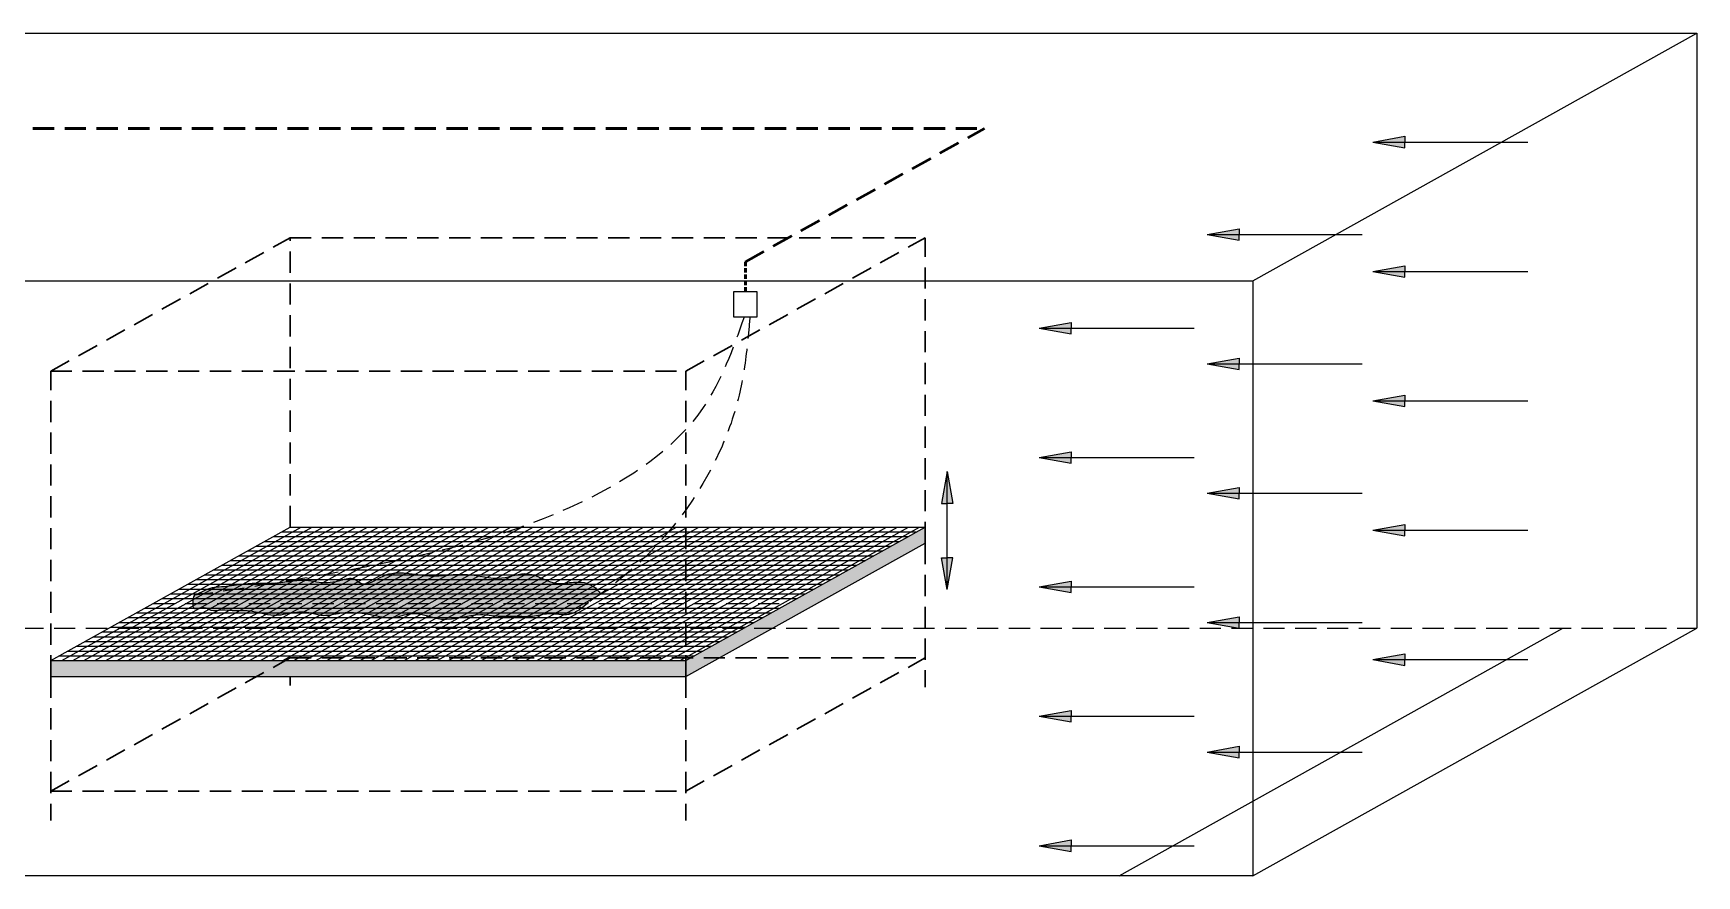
# Model space of a CAD drawing. Header units: millimetres. Extents: x -168 to 2937, y -666 to 1342.
# Drawn here: x 226.4 to 422.4, y 516.9 to 616.3 of the extents above; entities that cross this region are included whole.
import ezdxf

# ---------------------------------------------------------------- set-up
doc = ezdxf.new("R2010")
doc.units = ezdxf.units.MM
doc.linetypes.add('DASHED', pattern=[0.75, 0.5, -0.25])

msp = doc.modelspace()

# ---------------------------------------------------------------- hatches: boundary and pattern name
for color, points in [(256, [(384.2557720210665, 603.4245964677536), (387.9983032723468, 603.4245964677536), (387.9983032723468, 604.0972854208192)]), (256, [(387.9983032723468, 602.7519075146879), (384.2557720210665, 603.4245964677536), (387.9983032723468, 603.4245964677536)]), (256, [(364.7323337582264, 592.5325006551061), (368.4748650095067, 592.5325006551061), (368.4748650095067, 593.2051896081716)]), (256, [(368.4748650095067, 591.8598117020404), (364.7323337582264, 592.5325006551061), (368.4748650095067, 592.5325006551061)]), (256, [(384.2557720210665, 588.1655757488188), (387.9983032723468, 588.1655757488188), (387.9983032723468, 588.8382647018843)]), (256, [(387.9983032723468, 587.4928867957531), (384.2557720210665, 588.1655757488188), (387.9983032723468, 588.1655757488188)]), (256, [(344.9416156416655, 581.4912898281704), (348.6841468929458, 581.4912898281704), (348.6841468929458, 582.163978781236)]), (256, [(348.6841468929458, 580.8186008751047), (344.9416156416655, 581.4912898281704), (348.6841468929458, 581.4912898281704)]), (256, [(364.7323337582264, 577.2734799361713), (368.4748650095067, 577.2734799361713), (368.4748650095067, 577.9461688892368)]), (256, [(368.4748650095067, 576.6007909831055), (364.7323337582264, 577.2734799361713), (368.4748650095067, 577.2734799361713)]), (256, [(384.2557720210665, 572.9065550298839), (387.9983032723468, 572.9065550298839), (387.9983032723468, 573.5792439829495)]), (256, [(387.9983032723468, 572.2338660768182), (384.2557720210665, 572.9065550298839), (387.9983032723468, 572.9065550298839)]), (256, [(344.9416156416655, 566.2322691092355), (348.6841468929458, 566.2322691092355), (348.6841468929458, 566.9049580623011)]), (1, [(334.0908238196554, 564.5625367361489), (334.0908238196554, 560.8200054848686), (333.4181348665898, 560.8200054848686)]), (1, [(334.763512772721, 560.8200054848686), (334.0908238196554, 564.5625367361489), (334.0908238196554, 560.8200054848686)]), (256, [(348.6841468929458, 565.5595801561699), (344.9416156416655, 566.2322691092355), (348.6841468929458, 566.2322691092355)]), (256, [(364.7323337582264, 562.0144592172363), (368.4748650095067, 562.0144592172363), (368.4748650095067, 562.687148170302)]), (256, [(368.4748650095067, 561.3417702641707), (364.7323337582264, 562.0144592172363), (368.4748650095067, 562.0144592172363)]), (256, [(384.2557720210665, 557.6475343109489), (387.9983032723468, 557.6475343109489), (387.9983032723468, 558.3202232640147)]), (256, [(387.9983032723468, 556.9748453578834), (384.2557720210665, 557.6475343109489), (387.9983032723468, 557.6475343109489)]), (1, [(334.0908238196554, 550.6713934626689), (334.0908238196554, 554.4139247139493), (333.4181348665898, 554.4139247139493)]), (1, [(334.763512772721, 554.4139247139493), (334.0908238196554, 550.6713934626689), (334.0908238196554, 554.4139247139493)]), (256, [(344.9416156416655, 550.9732483903006), (348.6841468929458, 550.9732483903006), (348.6841468929458, 551.6459373433663)]), (256, [(348.6841468929458, 550.3005594372349), (344.9416156416655, 550.9732483903006), (348.6841468929458, 550.9732483903006)]), (256, [(364.7323337582264, 546.7554384983014), (368.4748650095067, 546.7554384983014), (368.4748650095067, 547.4281274513671)]), (256, [(368.4748650095067, 546.0827495452359), (364.7323337582264, 546.7554384983014), (368.4748650095067, 546.7554384983014)]), (256, [(384.2557720210665, 542.3885135920142), (387.9983032723468, 542.3885135920142), (387.9983032723468, 543.0612025450798)]), (256, [(387.9983032723468, 541.7158246389486), (384.2557720210665, 542.3885135920142), (387.9983032723468, 542.3885135920142)]), (256, [(344.9416156416655, 535.7142276713657), (348.6841468929458, 535.7142276713657), (348.6841468929458, 536.3869166244315)]), (256, [(348.6841468929458, 535.0415387183001), (344.9416156416655, 535.7142276713657), (348.6841468929458, 535.7142276713657)]), (256, [(364.7323337582264, 531.4964177793667), (368.4748650095067, 531.4964177793667), (368.4748650095067, 532.1691067324323)]), (256, [(368.4748650095067, 530.823728826301), (364.7323337582264, 531.4964177793667), (368.4748650095067, 531.4964177793667)]), (256, [(344.9416156416655, 520.4552069524309), (348.6841468929458, 520.4552069524309), (348.6841468929458, 521.1278959054966)]), (256, [(348.6841468929458, 519.7825179993653), (344.9416156416655, 520.4552069524309), (348.6841468929458, 520.4552069524309)])]:
    msp.add_hatch(color=color).paths.add_polyline_path(points)
h = msp.add_hatch(color=252)
h.paths.add_polyline_path([(331.4789382616445, 556.1348273643273), (331.4789382616445, 558.0118520104835), (315.6077518491681, 549.1573418193091), (318.9722076368694, 549.1573418193091)])
h.paths.add_polyline_path([(318.9722076368694, 549.1573418193091), (315.6077518491681, 549.1573418193091), (303.2855577993892, 542.2828089421937), (303.2855577993892, 540.4057842960375)])
h.paths.add_polyline_path([(303.2855577993892, 542.2828089421937), (244.3286140724511, 542.2828089421937), (240.9641582847497, 540.4057842960375), (303.2855577993892, 540.4057842960375)])
h.paths.add_polyline_path([(244.328614072451, 542.2828089421937), (228.4574276599747, 542.2828089421937), (228.4574276599747, 540.4057842960375), (240.9641582847497, 540.4057842960375)])
h = msp.add_hatch(color=140)
edge = h.paths.add_edge_path()
edge.add_spline(control_points=[(287.1195708267544, 551.6500759741231), (286.3078849693036, 551.9688820146874), (284.5374164296841, 553.0128982404485), (281.2831435788718, 551.5134634510296), (277.4264013132357, 552.8585582806331), (272.7440253470454, 551.7795387696366), (269.0640743875458, 553.2204438487624), (266.8535430941646, 551.844428276524), (266.4822246514256, 551.6500759741231)], knot_values=[21.23040155068355, 21.23040155068355, 21.23040155068355, 21.23040155068355, 23.80191644475923, 26.90883749699029, 30.99147413144302, 35.47055070107217, 40.92934960696578, 42.06789289563804, 42.06789289563804, 42.06789289563804, 42.06789289563804], degree=3, periodic=0)
edge.add_line((266.4822246514256, 551.6500759741231), (287.1195708267543, 551.6500759741231))
edge = h.paths.add_edge_path()
edge.add_spline(control_points=[(291.8071628854784, 549.1573418193091), (292.2992877441979, 549.4781616293151), (292.7854487971741, 549.8080270376083), (293.2651290369639, 550.1473304763647)], knot_values=[38.24914659889313, 38.24914659889313, 38.24914659889313, 38.24914659889313, 40.00687960590923, 40.00687960590923, 40.00687960590923, 40.00687960590923], degree=3, periodic=0)
edge.add_spline(control_points=[(293.2651290369639, 550.1473304763648), (292.9936139553886, 550.4717757061694), (292.2042914665154, 551.4149716229732), (290.2173327253333, 551.683549667649), (288.4456877089364, 551.2137167580292), (287.4909905940643, 551.5041933468524), (287.1195708267544, 551.6500759741231)], knot_values=[42.06789289563803, 42.06789289563803, 42.06789289563803, 42.06789289563803, 43.31246779569348, 45.68600114952036, 47.51707366834722, 48.69377454938908, 48.69377454938908, 48.69377454938908, 48.69377454938908], degree=3, periodic=0)
edge.add_line((287.1195708267544, 551.6500759741231), (266.4822246514256, 551.6500759741231))
edge.add_spline(control_points=[(266.4822246514256, 551.6500759741231), (265.9507048936019, 551.3718724786473), (265.2975194157431, 551.1290361234583), (264.7298607902229, 551.5568769404105), (264.6043716667922, 551.6500759741231)], knot_values=[19.14589793514648, 19.14589793514648, 19.14589793514648, 19.14589793514648, 20.77565337794911, 21.23040155068355, 21.23040155068355, 21.23040155068355, 21.23040155068355], degree=3, periodic=0)
edge.add_line((264.6043716667922, 551.6500759741231), (262.2181619049368, 551.6500759741231))
edge.add_spline(control_points=[(262.2181619049368, 551.6500759741231), (261.495870384941, 551.4924421751801), (260.5458592397259, 551.4180777342455), (259.5848361568097, 551.6048624925728), (259.3273389750557, 551.6500759741231)], knot_values=[13.76922508624911, 13.76922508624911, 13.76922508624911, 13.76922508624911, 15.91041291948569, 16.69180168459071, 16.69180168459071, 16.69180168459071, 16.69180168459071], degree=3, periodic=0)
edge.add_line((259.3273389750559, 551.6500759741231), (256.7589831401533, 551.6500759741231))
edge.add_spline(control_points=[(256.7589831401373, 551.650075974121), (256.7229304376856, 551.6454195639592), (256.6868720620542, 551.6406946742002), (256.65080812223, 551.6359178602986)], knot_values=[11.07647859446061, 11.07647859446061, 11.07647859446061, 11.07647859446061, 11.18483868937462, 11.18483868937462, 11.18483868937462, 11.18483868937462], degree=3, periodic=0)
edge.add_line((256.65080812223, 551.6359178602986), (256.65080812223, 549.1573418193092))
edge.add_line((256.65080812223, 549.1573418193091), (291.8071628854784, 549.1573418193091))
edge = h.paths.add_edge_path()
edge.add_line((256.65080812223, 549.1573418193091), (254.0588540592915, 547.7112946827633))
edge.add_spline(control_points=[(254.0588540592882, 547.7112946827638), (254.3049204131796, 547.6698774466224), (255.2674751589011, 547.5602278172461), (256.8666141621758, 547.9773156812361), (258.7400082555238, 548.1241719825757), (260.5808803941271, 547.3901411218271), (263.1911336296893, 548.192107240035), (266.0305018788115, 547.7716607421503), (268.7917667402051, 547.0821925794576), (271.3781847954369, 548.3189528402241), (274.8156986333715, 546.4808028469945), (278.255509945083, 548.006138260056), (281.1595123888552, 547.4345725215246), (283.1994668450286, 547.5856164766317), (285.2042132744322, 547.3911618892444), (287.2478041178468, 548.0443761212994), (288.7676960490141, 547.6153019343479), (289.5242212610539, 547.7561085378434)], knot_values=[11.59944483250466, 11.59944483250466, 11.59944483250466, 11.59944483250466, 12.35183915300429, 14.54231154264063, 16.45575990681504, 17.89243121820617, 20.29761392828616, 24.24515229601366, 26.46752811943578, 28.58251929860627, 32.27899619593191, 36.89875887323735, 38.96562262110845, 41.02494242223023, 43.025424214374, 44.93105456690949, 47.35057299633272, 47.35057299633272, 47.35057299633272, 47.35057299633424], degree=3, periodic=0)
edge.add_spline(control_points=[(289.524221261054, 547.7561085378428), (290.2977632698866, 548.2032173530666), (291.0593484989837, 548.669836128133), (291.8071628854784, 549.1573418193091)], knot_values=[40.00687960590923, 40.00687960590923, 40.00687960590923, 40.00687960590923, 42.67786443216497, 42.67786443216497, 42.67786443216497, 42.67786443216497], degree=3, periodic=0)
edge.add_line((291.8071628854784, 549.1573418193091), (256.65080812223, 549.1573418193091))
edge = h.paths.add_edge_path()
edge.add_spline(control_points=[(245.4033929317584, 549.9783486588724), (245.225687252306, 549.7914022543257), (245.1780650820868, 549.212499638331), (245.2260840016852, 548.0989658995713), (246.5038531341235, 548.8300696448243), (247.4192231119635, 547.990992632597), (248.6223197993464, 548.3680855393703), (250.017774661185, 548.103392397467), (251.8495214807219, 548.334670738575), (253.2427009949985, 547.8486674021816), (254.0588540592882, 547.7112946827638)], knot_values=[1.213769092487148, 1.213769092487207, 1.213769092487207, 1.213769092487207, 2.144050504641445, 2.742682054997386, 3.958987411837631, 4.833423113431671, 6.158384614112595, 7.337969264012979, 9.10390279468076, 11.59944483250466, 11.59944483250466, 11.59944483250466, 11.59944483250466], degree=3, periodic=0)
edge.add_line((254.0588540592912, 547.7112946827632), (256.65080812223, 549.1573418193091))
edge.add_line((256.65080812223, 549.1573418193091), (256.65080812223, 551.6359178602986))
edge.add_spline(control_points=[(256.65080812223, 551.6359178602986), (256.1391142352957, 551.5681419466189), (255.6263001980915, 551.4899129727436), (255.1126773155545, 551.4485190850914)], knot_values=[9.53900935437473, 9.53900935437473, 9.53900935437473, 9.53900935437473, 11.076478594436, 11.07647859446061, 11.07647859446061, 11.07647859446061], degree=3, periodic=0)
edge.add_spline(control_points=[(255.112677315546, 551.4485190850885), (252.2828507517712, 550.9836398906209), (249.4467871677774, 550.5509823198925), (246.6053415807901, 550.1473304763493)], knot_values=[67.04646882409786, 67.04646882409786, 67.04646882409786, 67.04646882409786, 75.66431107633738, 75.66431107633738, 75.66431107633738, 75.66431107633738], degree=3, periodic=0)
edge.add_spline(control_points=[(246.6053415807901, 550.1473304763493), (246.2047981787464, 550.0904298327494), (245.8041478307358, 550.0341055629542), (245.4033929317584, 549.9783486588724)], knot_values=[75.66431107633738, 75.66431107633738, 75.66431107633738, 75.66431107633738, 76.87912225195706, 76.87912225195706, 76.87912225195706, 76.87912225195706], degree=3, periodic=0)
edge = h.paths.add_edge_path(flags=17)
edge.add_spline(control_points=[(255.1126773155463, 551.4485190850908), (253.8171826088488, 551.3441125951045), (251.714345164631, 551.5541833954621), (249.3042366190531, 551.0015931986591), (247.3948554799512, 550.995754602462), (246.4054749221775, 550.4855580406451), (245.7495791336284, 550.1473304763385)], knot_values=[0, 2.461852943724807e-11, 2.461852943724807e-11, 2.461852943724807e-11, 3.877909902330877, 6.269691330543512, 7.371661404789362, 9.539009354399349, 9.539009354399349, 9.539009354399349, 9.539009354399349], degree=3, periodic=0)
edge.add_spline(control_points=[(245.7495791336282, 550.1473304763385), (245.9922190161157, 550.194690345199), (246.2987802985223, 550.1710104107689), (246.605341580929, 550.1473304763385)], knot_values=[0, 0, 0, 0, 0.7671340923366422, 0.7671340923366422, 0.7671340923366422, 0.7671340923366422], degree=3, periodic=0)
edge.add_spline(control_points=[(246.6053415807901, 550.1473304763493), (249.4467871677774, 550.5509823198925), (252.2828507517712, 550.9836398906209), (255.112677315546, 551.4485190850886)], knot_values=[67.04646882409784, 67.04646882409784, 67.04646882409784, 67.04646882409784, 75.66431107633737, 75.66431107633737, 75.66431107633737, 75.66431107633737], degree=3, periodic=0)

# ---------------------------------------------------------------- linework, layer by layer
for p, q in [((370.1134979078863, 587.0757103967871), (422.409726185153, 616.2516947376321)), ((384.2557720210665, 603.4245964677536), (387.9983032723468, 604.0972854208192)), ((387.9983032723468, 604.0972854208192), (387.9983032723468, 603.4245964677536)), ((384.2557720210665, 603.4245964677536), (402.4912830995769, 603.4245964677536)), ((384.2557720210665, 603.4245964677536), (387.9983032723468, 602.7519075146879)), ((387.9983032723468, 602.7519075146879), (387.9983032723468, 603.4245964677536)), ((364.7323337582264, 592.5325006551061), (368.4748650095067, 593.2051896081716)), ((364.7323337582264, 592.5325006551061), (382.9678448367368, 592.5325006551061)), ((364.7323337582264, 592.5325006551061), (368.4748650095067, 591.8598117020404)), ((368.4748650095067, 593.2051896081716), (368.4748650095067, 592.5325006551061)), ((368.4748650095067, 591.8598117020404), (368.4748650095067, 592.5325006551061)), ((384.2557720210665, 588.1655757488188), (387.9983032723468, 588.8382647018843)), ((384.2557720210665, 588.1655757488188), (402.4912830995769, 588.1655757488188)), ((384.2557720210665, 588.1655757488188), (387.9983032723468, 587.4928867957531)), ((387.9983032723468, 588.8382647018843), (387.9983032723468, 588.1655757488188)), ((387.9983032723468, 587.4928867957531), (387.9983032723468, 588.1655757488188)), ((344.9416156416655, 581.4912898281704), (348.6841468929458, 582.163978781236)), ((348.6841468929458, 582.163978781236), (348.6841468929458, 581.4912898281704)), ((344.9416156416655, 581.4912898281704), (363.1771267201759, 581.4912898281704)), ((344.9416156416655, 581.4912898281704), (348.6841468929458, 580.8186008751047)), ((348.6841468929458, 580.8186008751047), (348.6841468929458, 581.4912898281704)), ((364.7323337582264, 577.2734799361713), (368.4748650095067, 577.9461688892368)), ((364.7323337582264, 577.2734799361713), (382.9678448367368, 577.2734799361713)), ((364.7323337582264, 577.2734799361713), (368.4748650095067, 576.6007909831055)), ((368.4748650095067, 577.9461688892368), (368.4748650095067, 577.2734799361713)), ((368.4748650095067, 576.6007909831055), (368.4748650095067, 577.2734799361713)), ((384.2557720210665, 572.9065550298839), (387.9983032723468, 573.5792439829495)), ((384.2557720210665, 572.9065550298839), (402.4912830995769, 572.9065550298839)), ((384.2557720210665, 572.9065550298839), (387.9983032723468, 572.2338660768182)), ((387.9983032723468, 573.5792439829495), (387.9983032723468, 572.9065550298839)), ((387.9983032723468, 572.2338660768182), (387.9983032723468, 572.9065550298839)), ((344.9416156416655, 566.2322691092355), (348.6841468929458, 566.9049580623011)), ((348.6841468929458, 566.9049580623011), (348.6841468929458, 566.2322691092355)), ((344.9416156416655, 566.2322691092355), (363.1771267201759, 566.2322691092355)), ((344.9416156416655, 566.2322691092355), (348.6841468929458, 565.5595801561699)), ((348.6841468929458, 565.5595801561699), (348.6841468929458, 566.2322691092355)), ((364.7323337582264, 562.0144592172363), (368.4748650095067, 562.687148170302)), ((368.4748650095067, 562.687148170302), (368.4748650095067, 562.0144592172363)), ((364.7323337582264, 562.0144592172363), (382.9678448367368, 562.0144592172363)), ((364.7323337582264, 562.0144592172363), (368.4748650095067, 561.3417702641707)), ((368.4748650095067, 561.3417702641707), (368.4748650095067, 562.0144592172363)), ((384.2557720210665, 557.6475343109489), (387.9983032723468, 558.3202232640147)), ((384.2557720210665, 557.6475343109489), (402.4912830995769, 557.6475343109489)), ((384.2557720210665, 557.6475343109489), (387.9983032723468, 556.9748453578834)), ((387.9983032723468, 558.3202232640147), (387.9983032723468, 557.6475343109489)), ((387.9983032723468, 556.9748453578834), (387.9983032723468, 557.6475343109489)), ((344.9416156416655, 550.9732483903006), (348.6841468929458, 551.6459373433663)), ((344.9416156416655, 550.9732483903006), (363.1771267201759, 550.9732483903006)), ((344.9416156416655, 550.9732483903006), (348.6841468929458, 550.3005594372349)), ((348.6841468929458, 551.6459373433663), (348.6841468929458, 550.9732483903006)), ((348.6841468929458, 550.3005594372349), (348.6841468929458, 550.9732483903006)), ((255.3243361807909, 548.4173051882387), (255.3243361807909, 548.4173051882387)), ((364.7323337582264, 546.7554384983014), (368.4748650095067, 547.4281274513671)), ((368.4748650095067, 547.4281274513671), (368.4748650095067, 546.7554384983014)), ((354.3480797684801, 516.9084256089442), (406.6443080457468, 546.0844099497891)), ((364.7323337582264, 546.7554384983014), (382.9678448367368, 546.7554384983014)), ((364.7323337582264, 546.7554384983014), (368.4748650095067, 546.0827495452359)), ((368.4748650095067, 546.0827495452359), (368.4748650095067, 546.7554384983014)), ((370.1134979078863, 516.9084256089442), (422.409726185153, 546.0844099497891)), ((384.2557720210665, 542.3885135920142), (387.9983032723468, 543.0612025450798)), ((387.9983032723468, 543.0612025450798), (387.9983032723468, 542.3885135920142)), ((384.2557720210665, 542.3885135920142), (402.4912830995769, 542.3885135920142)), ((384.2557720210665, 542.3885135920142), (387.9983032723468, 541.7158246389486)), ((387.9983032723468, 541.7158246389486), (387.9983032723468, 542.3885135920142)), ((344.9416156416655, 535.7142276713657), (348.6841468929458, 536.3869166244315)), ((344.9416156416655, 535.7142276713657), (363.1771267201759, 535.7142276713657)), ((344.9416156416655, 535.7142276713657), (348.6841468929458, 535.0415387183001)), ((348.6841468929458, 536.3869166244315), (348.6841468929458, 535.7142276713657)), ((348.6841468929458, 535.0415387183001), (348.6841468929458, 535.7142276713657)), ((364.7323337582264, 531.4964177793667), (368.4748650095067, 532.1691067324323)), ((364.7323337582264, 531.4964177793667), (382.9678448367368, 531.4964177793667)), ((364.7323337582264, 531.4964177793667), (368.4748650095067, 530.823728826301)), ((368.4748650095067, 532.1691067324323), (368.4748650095067, 531.4964177793667)), ((368.4748650095067, 530.823728826301), (368.4748650095067, 531.4964177793667)), ((344.9416156416655, 520.4552069524309), (348.6841468929458, 521.1278959054966)), ((344.9416156416655, 520.4552069524309), (363.1771267201759, 520.4552069524309)), ((344.9416156416655, 520.4552069524309), (348.6841468929458, 519.7825179993653)), ((348.6841468929458, 521.1278959054966), (348.6841468929458, 520.4552069524309)), ((348.6841468929458, 519.7825179993653), (348.6841468929458, 520.4552069524309))]:
    msp.add_line(p, q)
at = {"color": 150, "linetype": 'DASHED', "lineweight": 50, "ltscale": 5}
for p in [(188.8474817877949, 605.0359056032594), (310.3103616043685, 589.3068625349695)]:
    msp.add_line(p, (338.5037420666238, 605.0359056032594), dxfattribs=at)
at = {"color": 253, "linetype": 'DASHED', "lineweight": 30, "ltscale": 5}
for p, q in [((228.4574276599747, 576.4064061180952), (256.65080812223, 592.1354491863851)), ((256.65080812223, 592.1354491863851), (331.4789382616444, 592.1354491863851)), ((303.2855577993891, 576.4064061180952), (331.4789382616444, 592.1354491863851)), ((228.4574276599747, 576.4064061180952), (303.2855577993891, 576.4064061180952)), ((228.4574276599747, 526.8678600135015), (256.65080812223, 542.5969030817914)), ((256.65080812223, 542.5969030817914), (331.4789382616445, 542.5969030817914)), ((303.2855577993892, 526.8678600135015), (331.4789382616444, 542.5969030817914)), ((228.4574276599747, 526.8678600135015), (303.2855577993892, 526.8678600135015))]:
    msp.add_line(p, q, dxfattribs=at)
at = {"linetype": 'DASHED', "lineweight": 30, "ltscale": 5}
for p, q in [((256.65080812223, 558.0118520104835), (256.65080812223, 592.1354491863851)), ((331.4789382616445, 556.1348273643274), (331.4789382616444, 592.1354491863851)), ((228.4574276599747, 540.4057842960375), (228.4574276599747, 576.4064061180952)), ((303.2855577993892, 540.4057842960376), (303.2855577993891, 576.4064061180952)), ((331.4789382616445, 556.1348273643274), (331.4789382616445, 539.1348273643274)), ((228.4574276599747, 540.4057842960375), (228.4574276599747, 523.4057842960375)), ((256.65080812223, 540.4057842960374), (256.65080812223, 539.3349246968701)), ((303.2855577993892, 540.4057842960375), (303.2855577993892, 523.4057842960375))]:
    msp.add_line(p, q, dxfattribs=at)
at = {"color": 150, "linetype": 'DASHED', "lineweight": 50}
msp.add_line((310.3103616043685, 585.7919589222859), (310.3103616043685, 589.3068625349695), dxfattribs=at)
at = {"color": 1}
for p, q in [((334.0908238196554, 564.5625367361489), (333.4181348665898, 560.8200054848686)), ((334.0908238196554, 550.6713934626689), (334.0908238196555, 564.5625367361492)), ((334.0908238196554, 564.5625367361489), (334.763512772721, 560.8200054848686)), ((333.4181348665898, 560.8200054848686), (334.0908238196554, 560.8200054848686)), ((334.763512772721, 560.8200054848686), (334.0908238196554, 560.8200054848686)), ((334.0908238196554, 550.6713934626689), (333.4181348665898, 554.4139247139493)), ((333.4181348665898, 554.4139247139493), (334.0908238196554, 554.4139247139493)), ((334.0908238196554, 550.6713934626689), (334.763512772721, 554.4139247139493)), ((334.763512772721, 554.4139247139493), (334.0908238196554, 554.4139247139493))]:
    msp.add_line(p, q, dxfattribs=at)
at = {"color": 253, "ltscale": 5}
for p, q in [((228.4574276599747, 542.2828089421937), (256.65080812223, 558.0118520104835)), ((229.7588867797222, 542.2828089421937), (257.9522672419775, 558.0118520104835)), ((231.0603458994696, 542.2828089421937), (259.2537263617249, 558.0118520104835)), ((232.3618050192171, 542.2828089421937), (260.5551854814724, 558.0118520104835)), ((233.6632641389646, 542.2828089421937), (261.8566446012199, 558.0118520104835)), ((234.964723258712, 542.2828089421937), (263.1581037209673, 558.0118520104835)), ((236.2661823784595, 542.2828089421937), (264.4595628407149, 558.0118520104835)), ((237.567641498207, 542.2828089421937), (265.7610219604623, 558.0118520104835)), ((238.8691006179545, 542.2828089421937), (267.0624810802098, 558.0118520104835)), ((240.1705597377019, 542.2828089421937), (268.3639401999573, 558.0118520104835)), ((241.4720188574494, 542.2828089421937), (269.6653993197047, 558.0118520104835)), ((242.7734779771969, 542.2828089421937), (270.9668584394522, 558.0118520104835)), ((244.0749370969443, 542.2828089421937), (272.2683175591997, 558.0118520104835)), ((245.3763962166918, 542.2828089421937), (273.5697766789472, 558.0118520104835)), ((246.6778553364393, 542.2828089421937), (274.8712357986946, 558.0118520104835)), ((247.9793144561868, 542.2828089421937), (276.1726949184421, 558.0118520104835)), ((249.2807735759342, 542.2828089421937), (277.4741540381896, 558.0118520104835)), ((250.5822326956817, 542.2828089421937), (278.775613157937, 558.0118520104835)), ((251.8836918154292, 542.2828089421937), (280.0770722776845, 558.0118520104835)), ((253.1851509351766, 542.2828089421937), (281.378531397432, 558.0118520104835)), ((254.4866100549241, 542.2828089421937), (282.6799905171794, 558.0118520104835)), ((254.6525184746693, 556.8970093270572), (329.4806486140837, 556.8970093270572)), ((255.6600219675422, 557.4590939572442), (330.4881521069566, 557.4590939572442)), ((255.7880691746716, 542.2828089421937), (283.9814496369269, 558.0118520104835)), ((256.65080812223, 558.0118520104835), (331.4789382616444, 558.0118520104835)), ((257.089528294419, 542.2828089421937), (285.2829087566744, 558.0118520104835)), ((258.3909874141665, 542.2828089421937), (286.5843678764218, 558.0118520104835)), ((259.692446533914, 542.2828089421937), (287.8858269961693, 558.0118520104835)), ((260.9939056536615, 542.2828089421937), (289.1872861159168, 558.0118520104835)), ((262.2953647734089, 542.2828089421937), (290.4887452356643, 558.0118520104835)), ((263.5968238931564, 542.2828089421937), (291.7902043554117, 558.0118520104835)), ((264.8982830129039, 542.2828089421937), (293.0916634751592, 558.0118520104835)), ((266.1997421326514, 542.2828089421937), (294.3931225949067, 558.0118520104835)), ((267.5012012523988, 542.2828089421937), (295.6945817146541, 558.0118520104835)), ((268.8026603721463, 542.2828089421937), (296.9960408344016, 558.0118520104835)), ((270.1041194918938, 542.2828089421937), (298.2974999541491, 558.0118520104835)), ((271.4055786116412, 542.2828089421937), (299.5989590738965, 558.0118520104835)), ((272.7070377313887, 542.2828089421937), (300.900418193644, 558.0118520104835)), ((274.0084968511362, 542.2828089421937), (302.2018773133915, 558.0118520104835)), ((275.3099559708836, 542.2828089421937), (303.503336433139, 558.0118520104835)), ((276.6114150906311, 542.2828089421937), (304.8047955528864, 558.0118520104835)), ((277.9128742103786, 542.2828089421937), (306.1062546726339, 558.0118520104835)), ((279.2143333301261, 542.2828089421937), (307.4077137923814, 558.0118520104835)), ((280.5157924498735, 542.2828089421937), (308.7091729121288, 558.0118520104835)), ((281.817251569621, 542.2828089421937), (310.0106320318763, 558.0118520104835)), ((283.1187106893685, 542.2828089421937), (311.3120911516238, 558.0118520104835)), ((284.4201698091159, 542.2828089421937), (312.6135502713713, 558.0118520104835)), ((285.7216289288634, 542.2828089421937), (313.9150093911187, 558.0118520104835)), ((287.0230880486109, 542.2828089421937), (315.2164685108662, 558.0118520104835)), ((288.3245471683583, 542.2828089421937), (316.5179276306137, 558.0118520104835)), ((289.6260062881058, 542.2828089421937), (317.8193867503612, 558.0118520104835)), ((290.9274654078533, 542.2828089421937), (319.1208458701086, 558.0118520104835)), ((292.2289245276008, 542.2828089421937), (320.4223049898561, 558.0118520104835)), ((293.5303836473482, 542.2828089421937), (321.7237641096036, 558.0118520104835)), ((294.8318427670957, 542.2828089421937), (323.025223229351, 558.0118520104835)), ((296.1333018868432, 542.2828089421937), (324.3266823490985, 558.0118520104835)), ((297.4347610065906, 542.2828089421937), (325.628141468846, 558.0118520104835)), ((298.7362201263381, 542.2828089421937), (326.9296005885934, 558.0118520104835)), ((300.0376792460856, 542.2828089421937), (328.2310597083409, 558.0118520104835)), ((301.339138365833, 542.2828089421937), (329.5325188280884, 558.0118520104835)), ((302.6405974855805, 542.2828089421937), (330.8339779478358, 558.0118520104835)), ((303.2855577993892, 542.2828089421937), (331.4789382616444, 558.0118520104835)), ((251.6300079960507, 555.210755436496), (326.4581381354652, 555.210755436496)), ((252.6375114889236, 555.7728400666831), (327.465641628338, 555.7728400666831)), ((253.6450149817964, 556.3349246968701), (328.4731451212109, 556.3349246968701)), ((303.2855577993892, 540.4057842960375), (331.4789382616444, 556.1348273643273)), ((247.5999940245592, 552.9624169157478), (322.4281241639737, 552.9624169157478)), ((248.6074975174321, 553.5245015459349), (323.4356276568465, 553.5245015459349)), ((249.615001010305, 554.086586176122), (324.4431311497194, 554.086586176122)), ((250.6225045031778, 554.6486708063089), (325.4506346425923, 554.6486708063089)), ((244.5774835459406, 551.2761630251866), (319.405613685355, 551.2761630251866)), ((245.5849870388135, 551.8382476553736), (320.4131171782279, 551.8382476553736)), ((246.5924905316863, 552.4003322855607), (321.4206206711008, 552.4003322855607)), ((241.554973067322, 549.5899091346255), (316.3831032067365, 549.5899091346255)), ((241.554973067322, 549.5899091346255), (316.3831032067365, 549.5899091346255)), ((242.5624765601949, 550.1519937648125), (317.3906066996093, 550.1519937648125)), ((243.5699800530678, 550.7140783949995), (318.3981101924822, 550.7140783949995)), ((237.5249590958305, 547.3415706138771), (312.353089235245, 547.3415706138771)), ((238.5324625887034, 547.9036552440642), (313.3605927281178, 547.9036552440642)), ((239.5399660815763, 548.4657398742513), (314.3680962209907, 548.4657398742513)), ((233.494945124339, 545.093232093129), (308.3230752637535, 545.093232093129)), ((234.5024486172119, 545.655316723316), (309.3305787566263, 545.655316723316)), ((235.5099521100848, 546.2174013535031), (310.3380822494992, 546.2174013535031)), ((236.5174556029577, 546.7794859836902), (311.3455857423721, 546.7794859836902)), ((230.4724346457204, 543.4069782025678), (305.3005647851349, 543.4069782025678)), ((231.4799381385933, 543.9690628327548), (306.3080682780077, 543.9690628327548)), ((232.4874416314662, 544.5311474629419), (307.3155717708806, 544.5311474629419)), ((228.4574276599747, 542.2828089421937), (303.2855577993892, 542.2828089421937)), ((229.4649311528476, 542.8448935723807), (304.293061292262, 542.8448935723807)), ((228.4574276599747, 540.4057842960375), (303.2855577993892, 540.4057842960375))]:
    msp.add_line(p, q, dxfattribs=at)
at = {"color": 253, "linetype": 'DASHED', "ltscale": 5}
msp.add_line((240.5474695744491, 549.0278245044384), (315.3755997138636, 549.0278245044384), dxfattribs=at)
at = {"linetype": 'DASHED', "ltscale": 5}
msp.add_line((112.600745918052, 546.0844099497891), (422.409726185153, 546.0844099497891), dxfattribs=at)
msp.add_lwpolyline([(112.600745918052, 616.2516947376321), (422.409726185153, 616.2516947376321), (422.409726185153, 546.0844099497891)])
for points in [[(60.30451764078532, 587.0757103967871), (370.1134979078863, 587.0757103967871), (370.1134979078863, 516.9084256089442), (60.30451764078532, 516.9084256089442)], [(308.9503487870386, 585.7919589222859), (311.6703744216984, 585.7919589222859), (311.6703744216984, 582.7545145841439), (308.9503487870386, 582.7545145841439)]]:
    msp.add_lwpolyline(points, close=True)
for points, knots in [([(310.1510887466254, 582.7545145841439), (308.8271345693391, 579.0193205982962), (305.4530545394247, 569.5002272250365), (288.7975068943246, 558.4711196062), (267.6846837305516, 553.4615697674328), (252.206704581458, 550.924891286446), (245.4033929317584, 549.9783486588724)], [0, 0, 0, 0, 11.67433637300789, 29.75189466104318, 56.25619526000038, 76.87912225195709, 76.87912225195709, 76.87912225195709, 76.87912225195709]), ([(310.8412711301787, 582.7545145841439), (310.7508782078422, 581.720959845388), (310.4811665769306, 578.6370708967756), (309.6706028830066, 572.9870709641165), (305.9563215846759, 562.7487623337179), (298.9972951760562, 554.1053845674634), (292.3454630334122, 549.468318537076), (290.7146847178224, 548.4657398742513)], [0, 0, 0, 0, 3.113446757283894, 9.28980699990715, 17.05909035494869, 35.57022206271471, 41.29633532068569, 41.29633532068569, 41.29633532068569, 41.29633532068569])]:
    msp.add_open_spline(points, degree=3, knots=knots, dxfattribs=at)
for points in [[(245.7495791336284, 550.1473304763385), (247.7670592355128, 550.9392718713794), (248.8656143607245, 551.0259591334448), (251.2361812368708, 551.3438130087724), (255.112677315571, 551.4485190850927), (258.821286848611, 551.7261990108547), (260.0979329660568, 551.523651553812), (262.6917522534427, 551.7667083860456), (264.1913038497621, 551.9084914897579), (264.9816081340207, 551.4021234282391), (267.6159563853739, 552.252821469425), (273.0747183034985, 552.2729166484139), (277.5507288264737, 552.4386173267947), (281.6122947094032, 552.0243656308429), (284.6791902067187, 552.521467665985), (288.2434213747094, 551.3615634984078), (290.0669810404147, 551.5272641767885), (292.3878754210589, 551.0301627227342), (293.2651290369639, 550.1473304763648)], [(246.605341580929, 550.1473304763385), (245.4033929317584, 549.9783486588724), (245.1952668083013, 549.0716474828863), (245.3056381318363, 548.4832786325699), (246.5197179120387, 548.5568245935875), (247.329103476437, 548.2258671879205), (248.6535545801744, 548.2626401684292), (249.8308442377772, 548.1890942074117), (251.596777768445, 548.1890942074117), (254.7975327706486, 547.637498337604), (256.9681605171204, 547.9316827627623), (258.8812554939227, 547.9684557432711), (260.2792868428589, 547.637498337604), (262.6706553249276, 547.8949097822534), (266.6072166020672, 547.6007253570953), (268.8146344711383, 547.3433139124459), (270.8748908940752, 547.821363240148), (274.5143117676082, 547.1744033049478), (279.1036535302012, 547.7036946998751), (281.162973331323, 547.5272642348993), (283.2222931324447, 547.5272642348993), (285.2227749245885, 547.5272642348993), (287.1055816545133, 547.821315009859), (289.5242212610553, 547.7561085378436), (291.8071628854784, 549.1573418193091)]]:
    msp.add_spline(points, degree=3)

doc.saveas('drawing.dxf')
